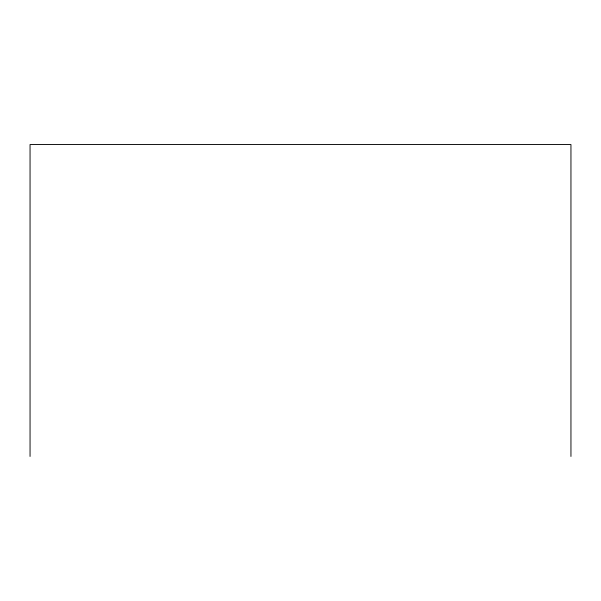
<?xml version="1.0" encoding="UTF-8"?>
<svg xmlns="http://www.w3.org/2000/svg" width="601" height="601" viewBox="0 0 601 601"><rect width="100%" height="100%" fill="white"/><g stroke="black" fill="none" stroke-linecap="round" stroke-linejoin="round"><path stroke-width="0.9" d="M570.95 456.452L570.95 144.548L30.05 144.548L30.05 456.452"/></g></svg>
